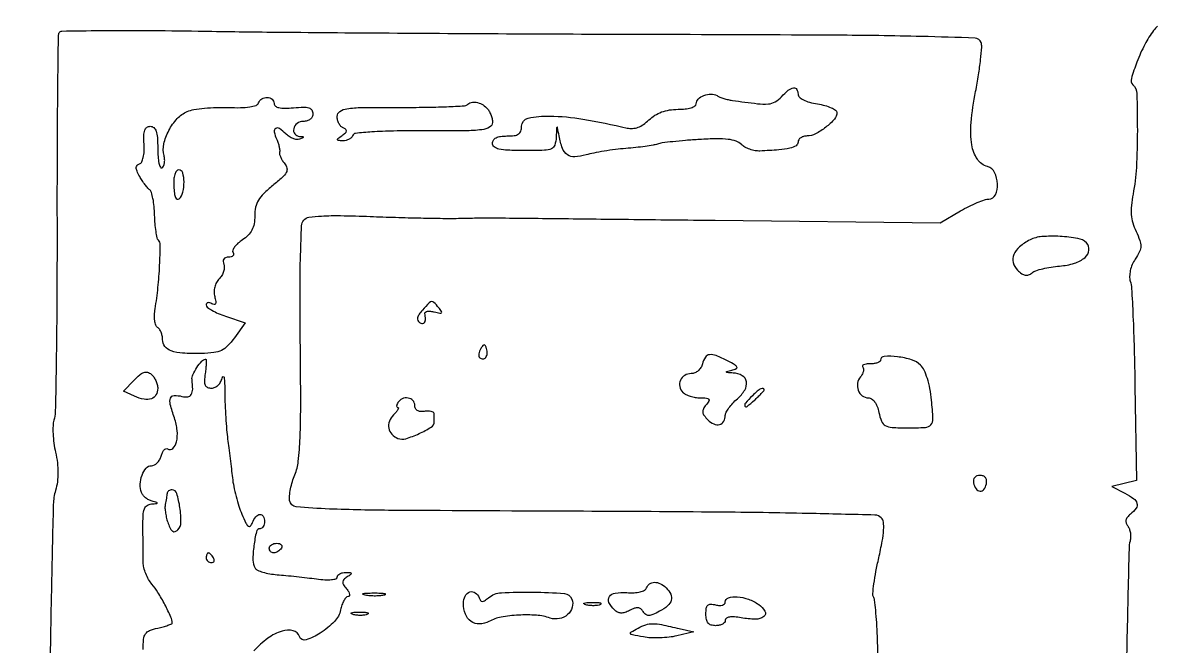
# Model space of a CAD drawing. Extents: x 0 to 5034, y 0 to 2560.
# Drawn here: x 4063.2 to 4296.8, y 1915.7 to 2044.4 of the extents above; entities that cross this region are included whole.
import ezdxf

# ---------------------------------------------------------------- set-up
doc = ezdxf.new("R2010")
doc.units = 0

msp = doc.modelspace()

# ---------------------------------------------------------------- linework, layer by layer
for points in [[(4084.731077, 2269.263702, 0.000011), (4132.120882, 2268.843403, 0.002588)], [(4239.411498, 1913.984056, 0.013394), (4239.359968, 1917.792247, 0.006279), (4239.208833, 1920.648012, 0.008798), (4238.997, 1923.193549, 0.005744), (4238.758564, 1925.311442, 0.10791), (4238.537401, 1925.939483, -0.165092), (4238.393048, 1926.566322, -0.008572), (4238.640339, 1928.651682, -0.012828), (4239.047253, 1931.159903, -0.008904), (4239.629852, 1933.971878, 0.009506), (4240.341566, 1937.427964, 0.030278), (4240.631914, 1939.766176, 0.045851), (4240.586404, 1941.355168, 0.167831), (4240.151982, 1942.248018, 0.192133), (4238.841683, 1942.810918, 0.001065), (4224.986352, 1943.143339, 0.003415), (4206.602522, 1943.419619, 0.001041), (4178.776624, 1943.589752, -0.000457), (4139.400326, 1943.784523, -0.00771), (4126.389423, 1944.061442, -0.01553), (4119.554939, 1944.525236, -0.342156), (4118.19385, 1945.81411, -0.065279), (4118.171125, 1946.805, -0.023641), (4118.388408, 1948.198172, -0.022972), (4118.773348, 1949.718868, -0.02534), (4119.286087, 1951.147734, 0.072873), (4119.983889, 1953.883844, 0.015908), (4120.336707, 1958.74782, 0.010601), (4120.480747, 1966.173228, 0.002563), (4120.395575, 1978.461807, -0.003099), (4120.335266, 1988.756125, -0.007172), (4120.448745, 1996.484204, -0.003911), (4120.669356, 2002.468536, -0.163446), (4121.127002, 2003.653028, -0.184808), (4122.16051, 2004.234635, -0.023112), (4124.766148, 2004.498365, -0.018021), (4128.701177, 2004.571632, -0.005108), (4134.823663, 2004.40238, 0.001994), (4140.043511, 2004.225548, 0.002017), (4145.245076, 2004.0911, 0.001963), (4149.774483, 2004.010096, 0.008215), (4152.5, 2004.016834, -0.000035), (4154.487847, 2004.054271, -0.000044), (4156.325, 2004.088577, -0.000035), (4157.86603, 2004.117109, -0.000363), (4158.5, 2004.128342, -0.006971), (4159.299968, 2004.130782, -0.000012), (4172.831963, 2003.98305, -0.000093), (4188.030417, 2003.813927, -0.000058), (4205.885406, 2003.609867), (4252.270811, 2003.074398), (4256.473263, 2005.537199, -0.015662), (4258.204078, 2006.479982, -0.017468), (4259.929499, 2007.276552, -0.017022), (4261.437679, 2007.850339, -0.082562), (4262.337858, 2008, 0.294105), (4263.674341, 2008.860569, 0.117459), (4264.110692, 2011.095773, 0.102397), (4263.508191, 2013.504163, 0.219894), (4262.062901, 2014.693802, -0.185271), (4259.950927, 2016.208476, -0.106432), (4258.802167, 2019.168696, -0.063894), (4258.662446, 2023.749005, -0.023328), (4259.593591, 2030.181091, 0.008575), (4260.193997, 2033.611608, 0.01154), (4260.612267, 2036.737071, 0.008743), (4260.853749, 2039.341057, 0.110798), (4260.711723, 2040.308854, 0.300524), (4259.478595, 2041.190153, 0.003144), (4248.408207, 2041.526268, 0.00477), (4230.894899, 2041.780682, 0.000632), (4193.828291, 2041.918701, -0.000554), (4166.367839, 2042.016686, -0.000542), (4138.707307, 2042.176029, -0.000533), (4114.430226, 2042.368101, -0.002047), (4099.324244, 2042.565575, 0.002609), (4088.487401, 2042.695052, 0.004243), (4079.284019, 2042.678888, 0.000841), (4071.21646, 2042.582689, 0.256305), (4070.668155, 2042.272081, 0.136258), (4070.472341, 2041.598044, 0.000274), (4070.345621, 2030.414563, 0.001894), (4070.257482, 2017.812497, 0.001171), (4070.244676, 2002.997443, -0.00166), (4070.217206, 1988.088472, -0.00255), (4070.084746, 1975.181945, -0.000843), (4069.8945, 1964.024121, -0.072706), (4069.620393, 1962.366626, 0.067981), (4069.424347, 1961.246676, 0.021528), (4069.433716, 1959.546368, 0.021051), (4069.607915, 1957.630083, 0.021931), (4069.941386, 1955.761549, -0.024298), (4070.318751, 1953.587641, -0.030998), (4070.443362, 1951.557855, -0.03338), (4070.315485, 1949.663343, -0.038597), (4069.936179, 1947.894923, 0.066055), (4069.48258, 1945.020694, 0.000912), (4069.078668, 1927.29485, 0.00235), (4068.725138, 1905.553516, 0.001169)], [(4297.077356, 2043.676436, 0.026051), (4296.289893, 2042.75, 0.044068), (4294.474919, 2039.882675, 0.027725), (4292.854154, 2036.261168, 0.02057), (4291.699056, 2032.824357, 0.273665), (4292.017734, 2031.582266, -0.191125), (4292.811681, 2029.74401, -0.007285), (4292.928923, 2022.149404, -0.013886), (4292.724039, 2014.535742, -0.034389), (4292.037301, 2009, 0.023297), (4291.695993, 2006.672277, 0.044925), (4291.67865, 2004.790136, 0.050602), (4291.991208, 2003.088863, 0.039495), (4292.656617, 2001.33045, -0.021799), (4293.446259, 1999.447669, -0.095854), (4293.64014, 1998.264368, -0.107374), (4293.367562, 1997.163161, -0.030875), (4292.492838, 1995.629413, 0.044132), (4291.869269, 1994.465484, 0.046731), (4291.473831, 1993.231995, 0.05053), (4291.336505, 1992.05208, 0.08073), (4291.48404, 1991.050285, -0.063515), (4291.753591, 1989.572953, -0.002326), (4292.032946, 1983.871863, -0.004214), (4292.27554, 1977.113698, -0.002942), (4292.440034, 1969.488515), (4292.746132, 1949.974387), (4290.226413, 1949.341978), (4287.706694, 1948.709569), (4290.353347, 1947.322847, -0.033885), (4292.192943, 1946.194043, -0.175944), (4292.859159, 1945.229287, -0.228723), (4292.661867, 1944.223375, -0.058739), (4291.487669, 1942.989766, 0.053386), (4290.880426, 1942.365281, 0.111674), (4290.591843, 1941.755939, 0.134163), (4290.619907, 1941.157412, 0.095069), (4290.945818, 1940.565285, -0.087397), (4291.282051, 1939.975821, -0.047845), (4291.48715, 1939.167212, -0.045745), (4291.541673, 1938.279758, -0.054199), (4291.425847, 1937.447964, 0.055896), (4291.214259, 1935.889879, 0.000211), (4290.798354, 1917.712839, 0.001097), (4290.380644, 1897.099298, 0.000689)], [(4088, 1915.055403, -0.022955), (4088.099936, 1917.231062, -0.126146), (4088.491628, 1918.328686, -0.15272), (4089.323754, 1918.993328, -0.038685), (4091, 1919.5, 0.01113), (4092.149936, 1919.779535, 0.017681), (4093.11875, 1920.075069, 0.011979), (4093.882023, 1920.358362, 0.306994), (4094, 1920.532402, 0.107419), (4093.726614, 1921.790237, 0.013169), (4092.483346, 1924.335517, 0.016517), (4091.051268, 1926.873402, 0.04321), (4089.813713, 1928.559601, -0.04957), (4089.122507, 1929.526892, -0.034872), (4088.538347, 1930.731062, -0.035323), (4088.137974, 1931.97523, -0.059949), (4088.006161, 1933.059601, 0.001104), (4088.001872, 1934.314946, 0.000354), (4087.99007, 1936.178445, 0.000353), (4087.973999, 1938.252464, 0.000396), (4087.955528, 1940.25, -0.01392), (4088.000288, 1942.764278, -0.074966), (4088.264983, 1944.102393, -0.157914), (4088.810631, 1944.808095, -0.134521), (4089.703923, 1945.116001, 0.003411), (4090.784084, 1945.193168, 0.326198), (4090.895563, 1945.288749, 0.401633), (4090.829242, 1945.401313, 0.00391), (4089.835144, 1945.672928, -0.059726), (4089.159947, 1945.941209, -0.047266), (4088.507545, 1946.379902, -0.0487), (4087.973147, 1946.912557, -0.081002), (4087.653541, 1947.460475, -0.104447), (4087.382496, 1949.158712, -0.076558), (4087.767689, 1951.033052, -0.086828), (4088.621737, 1952.494944, -0.220694), (4089.710251, 1953, 0.121586), (4090.313741, 1953.148953, 0.074977), (4090.906145, 1953.584196, 0.06778), (4091.398101, 1954.228482, 0.065342), (4091.70731, 1954.988753, -0.043787), (4091.966456, 1955.713742, -0.076939), (4092.316909, 1956.24356, -0.118428), (4092.697012, 1956.501973, -0.232796), (4093.05223, 1956.46772, 0.339249), (4094.131567, 1956.576622, 0.151611), (4094.878571, 1957.896003, 0.07937), (4095.010855, 1960.262482, 0.057202), (4094.44087, 1962.849672, -0.018277), (4093.596959, 1965.631159, -0.150098), (4093.649249, 1966.939484, -0.311008), (4094.384518, 1967.475388, -0.070757), (4096.000996, 1967.289489, 0.095508), (4097.190553, 1967.211652, 0.230237), (4097.910667, 1967.68107, 0.137911), (4098.21005, 1968.778034, 0.030302), (4098.075516, 1970.74621, -0.143187), (4098.234627, 1971.760468, -0.036078), (4099.062418, 1973.232849, -0.03465), (4100.075425, 1974.555572, -0.188096), (4100.863499, 1974.961963, -0.435875), (4100.989037, 1974.852339, -0.014201), (4100.990881, 1974.107577, -0.018977), (4100.929494, 1973.147818, -0.010977), (4100.786692, 1972, 0.024354), (4100.637911, 1970.471451, 0.116012), (4100.796271, 1969.614161, 0.197184), (4101.2664, 1969.160322, 0.094882), (4102.103642, 1969, 0.111569), (4102.832169, 1969.164612, 0.087052), (4103.495322, 1969.636148, 0.078174), (4104.014842, 1970.359271, 0.065968), (4104.325142, 1971.25, -0.380155), (4104.498963, 1971.379621, -0.345135), (4104.666455, 1971.223438, -0.029069), (4104.787807, 1969.983136, -0.007772), (4104.83514, 1968, 0.007614), (4104.891617, 1965.601824, 0.005562), (4105.024516, 1962.940625, 0.005621), (4105.206913, 1960.421038, 0.012344), (4105.415575, 1958.5, -0.001662), (4105.652825, 1956.679049, -0.000977), (4105.925044, 1954.5, -0.000977), (4106.188624, 1952.320891, -0.001669), (4106.399105, 1950.5, 0.021998), (4106.679495, 1948.714122, 0.013667), (4107.157105, 1946.646875, 0.013705), (4107.741279, 1944.628978, 0.024004), (4108.349231, 1943, 0.010691), (4109.181011, 1941.16986, 0.112241), (4109.689774, 1940.529676, 0.399739), (4110.114195, 1940.565761, 0.088716), (4110.532244, 1941.25, -0.072642), (4111.231259, 1942.480812, -0.204871), (4112.078993, 1942.949575, -0.310945), (4112.742487, 1942.585404, -0.117001), (4113, 1941.5, -0.057446), (4112.933866, 1940.926279, -0.076716), (4112.738388, 1940.440625, -0.095654), (4112.44914, 1940.115143, -0.164855), (4112.109406, 1940, 0.349761), (4111.346345, 1939.391823, 0.024337), (4110.831194, 1936.499921, 0.028816), (4110.621012, 1933.502547, 0.142443), (4111.068601, 1931.889001, 0.151002), (4111.570349, 1931.451164, 0.031262), (4112.681811, 1931.038839, 0.030226), (4114.084547, 1930.706992, 0.024498), (4115.619361, 1930.517435, -0.005253), (4117.411084, 1930.365848, -0.002858), (4119.6085, 1930.14398, -0.002847), (4121.840825, 1929.892824, -0.004511), (4123.75, 1929.649524, 0.019211), (4125.442724, 1929.484199, 0.037334), (4126.799924, 1929.505496, 0.048397), (4127.736168, 1929.682686, 0.333342), (4128, 1930.034451, -0.17666), (4128.133934, 1930.401695, -0.093755), (4128.514063, 1930.711872, -0.073484), (4129.08047, 1930.919103, -0.053247), (4129.75, 1930.984687, -0.01312), (4130.68645, 1930.951909, -0.304309), (4130.888239, 1930.797858, -0.330568), (4130.813799, 1930.565928, -0.014385), (4130.064302, 1930.060903, 0.050531), (4129.372206, 1929.518034, 0.190605), (4129.147786, 1929.026082, 0.156052), (4129.300438, 1928.448336, 0.03121), (4129.936747, 1927.576215, -0.036023), (4130.369818, 1926.970504, -0.08875), (4130.567623, 1926.463013, -0.194279), (4130.505949, 1926.140863, -0.254773), (4130.247445, 1926, 0.212592), (4129.825543, 1925.812123, 0.054712), (4129.379598, 1925.192188, 0.045883), (4128.979758, 1924.302986, 0.032834), (4128.693738, 1923.25, -0.144384), (4127.436492, 1920.87216, -0.055191), (4124.513563, 1918.472658, -0.065968), (4121.587963, 1917.076154, -0.411831), (4120.249216, 1917.752351, 0.258276), (4118.92486, 1918.970233, 0.136369), (4116.626025, 1918.894271, 0.083187), (4113.704225, 1917.409771, 0.049829), (4110.809975, 1914.790025, 0.009464)]]:
    msp.add_lwpolyline(points, format="xyb")
for points in [[(4223, 2029.627808, 0.211623), (4223.267475, 2029.024147, 0.067755), (4224.095295, 2028.45621, 0.049849), (4225.364726, 2027.969105, 0.02706), (4227, 2027.615991, -0.025723), (4228.532321, 2027.28939, -0.038314), (4229.825, 2026.834994, -0.043536), (4230.746419, 2026.329667, -0.250593), (4231, 2025.855478, -0.181794), (4230.482254, 2024.478549, -0.045883), (4228.717027, 2022.801545, -0.046676), (4226.600338, 2021.430471, -0.120961), (4224.84699, 2021, 0.065884), (4224.140922, 2020.906558, 0.083145), (4223.542553, 2020.632812, 0.0992), (4223.142332, 2020.226684, 0.146106), (4223, 2019.75, -0.261708), (4222.579412, 2019.001492, -0.079266), (4221.329269, 2018.489477, -0.038487), (4219.063842, 2018.138779, -0.008482), (4215.134298, 2017.903963, -0.055259), (4214.121422, 2017.972624, -0.040811), (4213.034742, 2018.261318, -0.041585), (4212.040207, 2018.710672, -0.069589), (4211.308925, 2019.262504, 0.113831), (4210.225601, 2019.93975, 0.053586), (4208.60745, 2020.310029, 0.034179), (4206.243613, 2020.427259, 0.010517), (4202.674627, 2020.285095, 0.005388), (4199.817541, 2020.080119, 0.006704), (4197.166922, 2019.825403, 0.005548), (4194.951959, 2019.557636, 0.049731), (4194, 2019.333956, -0.040544), (4193.124318, 2019.111179, -0.007422), (4191.471875, 2018.855972, -0.007936), (4189.524246, 2018.616156, -0.007138), (4187.5, 2018.428649, 0.011537), (4185.351496, 2018.210553, 0.009007), (4183.029369, 2017.877982, 0.009124), (4180.877155, 2017.48965, 0.021851), (4179.302108, 2017.103451, -0.055776), (4176.975751, 2016.697615, -0.169521), (4175.452526, 2017.126687, -0.152891), (4174.43099, 2018.451261, -0.042948), (4173.732, 2021, 0.001008), (4173.404793, 2022.75975, 0.477585), (4173.314993, 2022.808091, 0.287791), (4173.235596, 2022.695233, 0.000791), (4173.136182, 2020.75, -0.061549), (4172.852158, 2019.119102, -0.224296), (4172.164588, 2018.361007, -0.09215), (4170.714331, 2018.0533, -0.006323), (4166.5, 2018, -0.00942), (4163.175614, 2018.06264, -0.047315), (4161.333333, 2018.307692, -0.108427), (4160.357915, 2018.770252, -0.232029), (4160, 2019.5, -0.152103), (4160.202091, 2020.148955, -0.12651), (4160.75, 2020.625, -0.082504), (4161.677925, 2020.911037, -0.033607), (4163, 2021, 0.030703), (4164.500917, 2021.092253, 0.116834), (4165.375, 2021.416667, 0.166173), (4165.840542, 2022.024683, 0.081208), (4166, 2023, -0.353323), (4167.350575, 2024.672653, -0.057254), (4171.818013, 2025.111355, -0.037869), (4178.648137, 2024.479845, -0.015618), (4187.760031, 2022.641011, 0.075384), (4188.887186, 2022.550782, 0.071038), (4190.015033, 2022.794053, 0.063044), (4191.140392, 2023.380212, 0.042282), (4192.260031, 2024.305486, -0.053291), (4193.477925, 2025.267726, -0.052796), (4194.875389, 2025.954345, -0.049643), (4196.463823, 2026.363306, -0.038215), (4198.249706, 2026.5, 0.027048), (4199.72688, 2026.579967, 0.046958), (4200.929293, 2026.826226, 0.062527), (4201.745522, 2027.191465, 0.261983), (4201.999706, 2027.643011, -0.206128), (4202.419259, 2028.616781, -0.096444), (4203.601383, 2029.366374, -0.089157), (4205.069466, 2029.656309, -0.143655), (4206.289744, 2029.320928, 0.045177), (4206.857778, 2029.037171, 0.018303), (4207.675493, 2028.751233, 0.017934), (4208.583116, 2028.505971, 0.021759), (4209.449502, 2028.344243, 0.005113), (4214.638621, 2027.661561, 0.048869), (4216.868727, 2027.610433, 0.112626), (4218.285398, 2028.047178, 0.078129), (4219.593972, 2029.103838, -0.034763), (4220.982732, 2030.439028, -0.136742), (4222.054494, 2030.923364, -0.303734), (4222.726242, 2030.609479, -0.136824)], [(4115, 2027.723574, 0.227142), (4115.259885, 2027.181015, 0.114818), (4115.958725, 2026.844513, 0.06016), (4117.17045, 2026.723007, 0.018713), (4119, 2026.82861, -0.01615), (4121.053945, 2026.957728, -0.082018), (4122.186377, 2026.806006, -0.176021), (4122.775123, 2026.362765, -0.145258), (4123, 2025.605035, -0.114321), (4122.852374, 2024.967812, -0.110247), (4122.43848, 2024.450629, -0.097642), (4121.796423, 2024.115054, -0.071859), (4121, 2024, 0.161361), (4119.742338, 2023.583275, 0.174729), (4119.031916, 2022.51045, 0.228998), (4119.260694, 2021.44388, 0.214761), (4120.25, 2020.921053, -0.011905), (4120.894866, 2020.864884, -0.377751), (4120.993629, 2020.756229, -0.299395), (4120.904547, 2020.616148, -0.009653), (4120.258929, 2020.340695, -0.13058), (4119.665356, 2020.266549, -0.059758), (4118.904204, 2020.464793, -0.053314), (4118.104669, 2020.881744, -0.049585), (4117.389881, 2021.467262, 0.045435), (4116.113117, 2022.530913, 0.300638), (4115.323549, 2022.54647, 0.316777), (4115.03001, 2021.838128, 0.047709), (4115.53522, 2020.293128, -0.02387), (4115.820372, 2019.543866, -0.024325), (4116.030775, 2018.775499, -0.024997), (4116.147035, 2018.092716, -0.085597), (4116.123672, 2017.64474, 0.123464), (4116.133507, 2017.213442, 0.038148), (4116.354742, 2016.597332, 0.035546), (4116.717399, 2015.920787, 0.032411), (4117.182502, 2015.280099, -0.11865), (4117.633116, 2014.3626, -0.182546), (4117.510396, 2013.496652, -0.08467), (4116.687204, 2012.459378, -0.013733), (4114.717589, 2010.788364, 0.024519), (4112.854093, 2009.136971, 0.065461), (4111.759425, 2007.743574, 0.080559), (4111.190644, 2006.296046, 0.053458), (4111, 2004.518015, -0.042759), (4110.859642, 2002.879736, -0.075673), (4110.431355, 2001.595897, -0.07899), (4109.656112, 2000.534191, -0.050644), (4108.468135, 1999.571078, 0.035272), (4107.541617, 1998.865923, 0.052851), (4106.853576, 1998.118605, 0.06818), (4106.481551, 1997.44144, 0.23409), (4106.527152, 1996.956068, -0.143973), (4106.626624, 1996.593254, -0.191492), (4106.49572, 1996.280845, -0.135629), (4106.132269, 1996.069845, -0.064183), (4105.590402, 1996, 0.086791), (4105.002752, 1995.89722, 0.163025), (4104.62887, 1995.601313, 0.157685), (4104.501277, 1995.131698, 0.079896), (4104.628512, 1994.525699, -0.106364), (4104.733694, 1993.85023, -0.062229), (4104.585061, 1993.041467, -0.058006), (4104.220703, 1992.229779, -0.061975), (4103.686147, 1991.54329, 0.073217), (4103.122944, 1990.785623, 0.060875), (4102.758163, 1989.849168, 0.059991), (4102.62597, 1988.838132, 0.066586), (4102.746543, 1987.861219, -0.023026), (4102.952229, 1986.894946, -0.137735), (4102.896245, 1986.388326, -0.343564), (4102.62862, 1986.233265, -0.10459), (4102.157524, 1986.402645, 0.062232), (4101.714132, 1986.605602, 0.132304), (4101.340023, 1986.621281, 0.191612), (4101.095013, 1986.453723, 0.149175), (4101, 1986.14235, 0.236396), (4101.228421, 1985.686219, 0.029784), (4102.177376, 1985.060815, 0.029848), (4103.47266, 1984.413447, 0.020515), (4105.008089, 1983.830637), (4109.016177, 1982.494608), (4106.796289, 1979.369876, -0.035616), (4105.421688, 1977.700599, -0.091616), (4104.161863, 1976.785928, -0.081644), (4102.570265, 1976.324232, -0.024328), (4100.038201, 1976.144758, -0.018606), (4096.132124, 1976.20371, -0.07261), (4093.769994, 1976.675817, -0.141893), (4092.485959, 1977.600544, -0.167736), (4092, 1979.008371, 0.04988), (4091.923601, 1979.772303, 0.047586), (4091.697237, 1980.518715, 0.051266), (4091.36443, 1981.139675, 0.106091), (4090.969316, 1981.518964, -0.176468), (4090.607599, 1981.977521, -0.046846), (4090.3964, 1982.900624, -0.041533), (4090.340047, 1984.066938, -0.032538), (4090.466306, 1985.327981, 0.01563), (4091.056506, 1989.719806, 0.013791), (4091.401547, 1994.327286, 0.007284), (4091.538733, 1998.534056, 0.203646), (4091.13667, 1999.529785, -0.146644), (4090.880573, 2000.004928, -0.014149), (4090.649974, 2001.310353, -0.017032), (4090.468638, 2002.915599, -0.012651), (4090.373879, 2004.697543, 0.017518), (4090.261734, 2006.479308, 0.023326), (4090.028104, 2008.084475, 0.021669), (4089.721826, 2009.366489, 0.167577), (4089.373879, 2009.864421, -0.059703), (4088.957954, 2010.250409, -0.016294), (4088.400108, 2010.953288, -0.016236), (4087.814978, 2011.798002, -0.016249), (4087.286062, 2012.678687, -0.022491), (4086.736461, 2013.77865, -0.101678), (4086.583649, 2014.475959, -0.193998), (4086.762612, 2014.937146, -0.12455), (4087.252428, 2015.250809, 0.202582), (4087.708163, 2015.651734, 0.056148), (4088.030252, 2016.569964, 0.045062), (4088.20159, 2017.830259, 0.028084), (4088.185041, 2019.322122, -0.020436), (4088.137891, 2021.109148, -0.0805), (4088.329153, 2022.189997, -0.155444), (4088.769986, 2022.776899, -0.155782), (4089.468674, 2023, -0.182985), (4090.187194, 2022.727934, -0.131453), (4090.666028, 2022.005707, -0.065023), (4090.928205, 2020.672586, -0.016082), (4091, 2018.440983, 0.018786), (4091.064275, 2016.730846, 0.036939), (4091.266173, 2015.385681, 0.05554), (4091.557874, 2014.544473, 0.446457), (4091.90612, 2014.441979, 0.15171), (4092.216214, 2014.798332, 0.064794), (4092.396089, 2015.411007, 0.055764), (4092.429894, 2016.166007, 0.047313), (4092.301675, 2016.954395, -0.120648), (4092.264193, 2019.350201, -0.065078), (4093.294712, 2022.134665, -0.064455), (4095.026259, 2024.595485, -0.109484), (4097.07935, 2026.032868, -0.05601), (4098.473155, 2026.434865, -0.017302), (4100.641537, 2026.727825, -0.017067), (4103.107435, 2026.889721, -0.017968), (4105.536581, 2026.878781, 0.01421), (4108.084442, 2026.848164, 0.033401), (4109.979454, 2027.006158, 0.044029), (4111.275077, 2027.32042, 0.234956), (4111.773724, 2027.821171, -0.177686), (4112.452327, 2028.671672, -0.144975), (4113.585521, 2028.970339, -0.166473), (4114.590915, 2028.59172, -0.223807)], [(4158.8, 2026.8, -0.062117), (4159.259638, 2026.20938, -0.039115), (4159.6475, 2025.424675, -0.03883), (4159.912096, 2024.579043, -0.056466), (4160, 2023.803148, -0.274671), (4159.416281, 2022.820736, -0.094519), (4157.778267, 2022.295898, -0.028774), (4154.331994, 2022.074804, -0.002652), (4145.770374, 2022.064269, 0.005181), (4139.606754, 2022.025512, 0.013008), (4135.116785, 2021.833834, 0.009002), (4131.788805, 2021.544633, 0.29416), (4131.18704, 2021.061121, -0.12429), (4130.928135, 2020.656358, -0.069303), (4130.447651, 2020.316202, -0.062251), (4129.830315, 2020.088537, -0.05961), (4129.166667, 2020.015313, -0.013856), (4128.22643, 2020.050022, -0.351638), (4128.049348, 2020.211998, -0.273476), (4128.14994, 2020.463672, -0.010277), (4129, 2021.091444, 0.02856), (4129.686265, 2021.63811, 0.172412), (4129.901057, 2022.031686, 0.274217), (4129.771084, 2022.35979, 0.068328), (4129.25, 2022.659464, -0.111647), (4128.771726, 2022.992201, -0.064475), (4128.367188, 2023.568774, -0.059472), (4128.093141, 2024.28758, -0.061436), (4128, 2025.042744, -0.248237), (4128.543097, 2026.069242, -0.114746), (4129.993188, 2026.630058, -0.032741), (4133.115223, 2026.864887, -0.00283), (4141.103749, 2026.896492, 0.004022), (4146.167047, 2026.928598, 0.006287), (4150.523628, 2027.04608, 0.002206), (4154.258322, 2027.21031, 0.186374), (4154.770415, 2027.437082, -0.137268), (4155.595472, 2027.90137, -0.099461), (4156.654495, 2027.94531, -0.085931), (4157.783598, 2027.560778, -0.07155)], [(4094.321089, 2010.558447, 0.021657), (4094.452034, 2009.187806, 0.068191), (4094.702069, 2008.300692, 0.187576), (4095.039623, 2007.96066, 0.309066), (4095.422373, 2008.03082, 0.140763), (4096.195075, 2009.411226, 0.060588), (4096.427946, 2011.5276, 0.067437), (4096.152515, 2013.399313, 0.334172), (4095.35411, 2014, 0.232384), (4094.866217, 2013.760299, 0.091723), (4094.515201, 2013.076976, 0.058806), (4094.324467, 2011.992701, 0.027154)], [(4270.806728, 1999.57156, 0.057607), (4268.65119, 1998.144133, 0.11958), (4267.465488, 1996.527324, 0.162425), (4267.345884, 1994.885011, 0.134823), (4268.216762, 1993.354666, 0.038229), (4269.091827, 1992.604077, 0.110277), (4269.819449, 1992.285325, 0.141556), (4270.501447, 1992.34551, 0.081042), (4271.21943, 1992.767148, -0.090298), (4272.008246, 1993.211092, -0.022319), (4273.437739, 1993.634368, -0.022107), (4275.144737, 1993.978685, -0.020543), (4276.917774, 1994.181245, 0.05615), (4279.960721, 1994.750238, 0.104325), (4282.148831, 1995.959661, 0.185966), (4282.954667, 1997.469601, 0.230955), (4282.442676, 1998.957324, 0.155124), (4280.670541, 1999.874526, 0.029276), (4277.003344, 2000.284281, 0.03146), (4273.229811, 2000.245936, 0.099518)], [(4145.589845, 1985.099277, 0.033354), (4144.904575, 1984.232322, 0.088133), (4144.57863, 1983.514781, 0.147656), (4144.602538, 1982.954149, 0.172019), (4144.934857, 1982.54026, 0.119593), (4145.580927, 1982.329369, 0.280149), (4146.016708, 1982.550091, 0.147921), (4146.198738, 1983.229002, 0.037433), (4146.075831, 1984.377769, -0.281878), (4146.186891, 1984.665742, -0.121919), (4146.578916, 1984.836397, -0.070185), (4147.220691, 1984.854238, -0.035873), (4148.014561, 1984.706443, 0.012601), (4149.149876, 1984.439925, 0.24579), (4149.485446, 1984.535203, 0.371236), (4149.514195, 1984.818343, 0.020748), (4148.934706, 1985.578674, 0.015837), (4147.951029, 1986.690333, 0.243944), (4147.483376, 1986.853756, 0.167836), (4146.983073, 1986.596511, 0.006934)], [(4157.582949, 1977.134215, 0.052326), (4157.327923, 1976.604943, 0.061761), (4157.20609, 1976.06291, 0.07231), (4157.228156, 1975.59012, 0.149701), (4157.399864, 1975.266802, 0.208213), (4158.031223, 1975.018401, 0.228122), (4158.610436, 1975.323111, 0.143258), (4158.913564, 1976.144952, 0.097944), (4158.787251, 1977.138246, 0.033951), (4158.536207, 1977.749629, 0.286646), (4158.294341, 1977.899578, 0.233206), (4158.012891, 1977.759582, 0.024362)], [(4203.289749, 1974, -0.077841), (4202.956517, 1973.235699, -0.072227), (4202.39856, 1972.5875, -0.075828), (4201.708435, 1972.15048, -0.103654), (4200.990357, 1972, 0.134224), (4199.629972, 1971.628108, 0.156593), (4198.743603, 1970.630514, 0.160622), (4198.616158, 1969.324053, 0.141972), (4199.278145, 1968.121855, 0.082462), (4199.880306, 1967.691198, 0.037454), (4200.782048, 1967.329545, 0.03577), (4201.81267, 1967.082748, 0.040905), (4202.822445, 1967, -0.017862), (4204.120249, 1966.953623, -0.20666), (4204.562059, 1966.724162, -0.318499), (4204.589419, 1966.319504, -0.035904), (4204.023137, 1965.527879, 0.055402), (4203.484982, 1964.710109, 0.148959), (4203.364639, 1964.03183, 0.129519), (4203.638786, 1963.34095, 0.037528), (4204.393022, 1962.464121, 0.089893), (4205.63263, 1961.604923, 0.170399), (4206.828156, 1961.497956, 0.205397), (4207.677942, 1962.148644, 0.128744), (4208, 1963.378682, -0.125897), (4208.160267, 1964.005094, -0.031699), (4208.728021, 1964.90202, -0.03033), (4209.529748, 1965.876687, -0.026533), (4210.47837, 1966.794244, 0.076856), (4212.004022, 1968.599374, 0.177834), (4212.345082, 1970.314548, 0.225983), (4211.48933, 1971.564862, 0.118556), (4209.643011, 1972.116001, -0.003154), (4208.371726, 1972.192863, -0.266894), (4208.21615, 1972.296653, -0.471186), (4208.271335, 1972.420288, -0.004536), (4209.348901, 1972.708372, 0.038351), (4210.26699, 1973.021641, 0.421444), (4210.39306, 1973.349013, 0.157602), (4210.012278, 1973.763742, 0.009209), (4208.484594, 1974.592371, 0.021305), (4206.102047, 1975.702335, 0.127411), (4204.75712, 1975.891749, 0.223415), (4203.890592, 1975.356712, 0.080739)], [(4240, 1974.759666, -0.247185), (4239.84646, 1974.468066, -0.066162), (4239.363542, 1974.223152, -0.051057), (4238.663272, 1974.055344, -0.033305), (4237.833333, 1974, 0.028775), (4237.04538, 1973.954616, 0.074186), (4236.49641, 1973.806715, 0.188835), (4236.278157, 1973.588837, 0.308892), (4236.324657, 1973.342009, -0.170586), (4236.493251, 1972.990735, -0.082676), (4236.465298, 1972.486829, -0.06696), (4236.252787, 1971.912, -0.051268), (4235.879448, 1971.354744, 0.13132), (4235.260872, 1970.01157, 0.132111), (4235.396831, 1968.542215, 0.143433), (4236.229977, 1967.422956, 0.162915), (4237.493615, 1967, -0.154675), (4238.164511, 1966.787371, -0.083627), (4238.785954, 1966.171737, -0.06508), (4239.300077, 1965.215358, -0.041494), (4239.65, 1964, 0.046437), (4240.196776, 1962.16907, 0.173522), (4240.982614, 1961.284981, 0.111476), (4242.369502, 1960.888415, 0.014119), (4245.5, 1960.8, 0.013111), (4249.240441, 1960.898099, 0.202058), (4250.375466, 1961.448044, 0.194759), (4250.796914, 1962.654175, 0.012068), (4250.516234, 1966.509405, 0.022339), (4250.17745, 1968.887954, 0.030192), (4249.64747, 1970.994094, 0.034221), (4248.980423, 1972.687234, 0.087201), (4248.218752, 1973.759405, 0.121448), (4246.411704, 1974.83635, 0.043685), (4243.461546, 1975.460294, 0.044278), (4240.746291, 1975.548875, 0.397938)], [(4091, 1968.960889, -0.127086), (4090.64568, 1967.589385, -0.185472), (4089.700157, 1966.795586, -0.133091), (4088.188846, 1966.694203, -0.056035), (4086.233531, 1967.319677), (4083.967063, 1968.336037), (4086.146114, 1970.655532, -0.026132), (4087.283064, 1971.74561, -0.095492), (4088.145048, 1972.24109, -0.151857), (4088.900889, 1972.263678, -0.105688), (4089.662583, 1971.865068, -0.067238), (4090.174624, 1971.30855, -0.04452), (4090.607134, 1970.554108, -0.044304), (4090.901707, 1969.729274, -0.063701)], [(4213.571429, 1967.428571, 0.014577), (4212.13338, 1965.904138, 0.298278), (4212.044803, 1965.307338, 0.48584), (4212.47264, 1965.205411, 0.016234), (4214, 1966.5, 0.008839), (4214.76631, 1967.218546, 0.012942), (4215.4125, 1967.879642, 0.008331), (4215.922763, 1968.448158, 0.180624), (4216, 1968.654988, 0.338319), (4215.791211, 1968.928237, 0.185461), (4215.348698, 1968.883443, 0.061219), (4214.591328, 1968.376428, 0.0183)], [(4140.5, 1966, 0.04466), (4140.307847, 1965.616333, 0.09717), (4140.248707, 1965.29375, 0.175335), (4140.326986, 1965.085501, 0.21945), (4140.512412, 1965, -0.459563), (4140.622632, 1964.87157, -0.095029), (4140.508538, 1964.550874, -0.044123), (4140.157503, 1964.058628, -0.019434), (4139.613918, 1963.471061, 0.105981), (4138.76167, 1962.153719, 0.138175), (4138.635419, 1960.729933, 0.141885), (4139.268965, 1959.476687, 0.114102), (4140.526039, 1958.628382, 0.167394), (4142.140669, 1958.572341, 0.033731), (4144.864799, 1959.611594, 0.031373), (4147.389407, 1960.973208, 0.258927), (4148, 1962.073242, 0.004026), (4147.996702, 1962.482764, 0.002749), (4147.98665, 1962.948077, 0.00277), (4147.972004, 1963.396656, 0.005587), (4147.954552, 1963.75, 0.249846), (4147.792716, 1964.013847, 0.079102), (4147.348305, 1964.187785, 0.057467), (4146.706614, 1964.252415, 0.036088), (4145.954552, 1964.187142, -0.06117), (4145.128905, 1964.156966, -0.121423), (4144.512611, 1964.366218, -0.146182), (4144.135402, 1964.803738, -0.105691), (4144, 1965.437142, 0.190597), (4143.607277, 1966.429958, 0.165998), (4142.614698, 1966.957409, 0.146759), (4141.408418, 1966.797265, 0.149549)], [(4259.176676, 1949.447179, 0.095633), (4259.687524, 1948.225204, 0.231347), (4260.510529, 1947.743606, 0.259838), (4261.318179, 1948.117618, 0.110048), (4261.809629, 1949.25, 0.075042), (4261.839187, 1949.980358, 0.134068), (4261.620099, 1950.535476, 0.143006), (4261.162207, 1950.879439, 0.090288), (4260.5, 1951, 0.089125), (4259.869802, 1950.886768, 0.128059), (4259.407325, 1950.563333, 0.131707), (4259.169492, 1950.063175, 0.097115)], [(4092.923489, 1947.25, -0.01172), (4092.874712, 1946.862139, -0.003607), (4092.783251, 1946.279688, -0.003607), (4092.671483, 1945.62929, -0.00395), (4092.553526, 1945, 0.062471), (4092.502582, 1944.256519, 0.024324), (4092.610782, 1943.229892, 0.023624), (4092.837419, 1942.116901, 0.027046), (4093.160521, 1941.080484, 0.028745), (4093.64254, 1939.982742, 0.129078), (4094.105353, 1939.463459, 0.23652), (4094.598545, 1939.403192, 0.111076), (4095.155788, 1939.755788, 0.19735), (4095.795176, 1941.286378, 0.037689), (4095.581988, 1944.356412, 0.036579), (4094.937564, 1947.268301, 0.331354), (4093.954687, 1948, 0.075718), (4093.584162, 1947.943566, 0.081813), (4093.257964, 1947.779687, 0.090023), (4093.025477, 1947.53626, 0.120881)], [(4101, 1934, 0.105053), (4101.081062, 1933.618444, 0.099167), (4101.311086, 1933.29375, 0.09642), (4101.654762, 1933.076123, 0.093332), (4102.059017, 1933, 0.108972), (4102.413961, 1933.078288, 0.182303), (4102.6254, 1933.29375, 0.161196), (4102.656512, 1933.6179, 0.082592), (4102.5, 1934, 0.029505), (4102.231006, 1934.382774, 0.035638), (4101.933975, 1934.70625, 0.038439), (4101.65171, 1934.934461, 0.151918), (4101.440983, 1935, 0.210953), (4101.272352, 1934.92554, 0.081139), (4101.129539, 1934.70625, 0.061769), (4101.032345, 1934.382849, 0.042167)], [(4116.5, 1936, -0.06081), (4116.193797, 1935.617485, -0.051032), (4115.7871, 1935.29375, -0.053229), (4115.346558, 1935.073302, -0.089642), (4114.940983, 1935, -0.105429), (4114.581949, 1935.076556, -0.099231), (4114.276414, 1935.29375, -0.096318), (4114.071618, 1935.618268, -0.092995), (4114, 1936, -0.153634), (4114.120018, 1936.381379, -0.097988), (4114.457961, 1936.70625, -0.080552), (4114.962904, 1936.925455, -0.062283), (4115.559017, 1937, -0.066118), (4116.110654, 1936.926733, -0.138808), (4116.478525, 1936.70625, -0.191142), (4116.607943, 1936.379648, -0.139169)], [(4195.8, 1927.8, -0.082361), (4196.75318, 1926.467794, -0.185036), (4196.864074, 1925.249331, -0.151471), (4196.11673, 1924.098196, -0.050772), (4194.434964, 1922.965194, -0.01984), (4193.049895, 1922.293185, -0.098456), (4192.208514, 1922.108771, -0.169231), (4191.598481, 1922.30809, -0.091791), (4191.062138, 1922.899459, 0.086312), (4190.568966, 1923.455251, 0.146788), (4189.996858, 1923.684644, 0.109566), (4189.269783, 1923.590756, 0.036194), (4188.28037, 1923.150049, -0.04072), (4187.299575, 1922.723762, -0.090128), (4186.49569, 1922.603221, -0.109098), (4185.800164, 1922.779534, -0.08012), (4185.153196, 1923.246804, -0.079719), (4184.021778, 1924.810709, -0.277559), (4184.110561, 1926.00354, -0.2076), (4185.312632, 1926.733326, -0.050916), (4187.677878, 1926.814959, 0.027701), (4189.197188, 1926.796943, 0.047383), (4190.452169, 1926.971526, 0.061269), (4191.35244, 1927.305575, 0.195265), (4191.761211, 1927.783634, -0.158759), (4192.386121, 1928.628867, -0.155028), (4193.395307, 1928.953984, -0.120149), (4194.618783, 1928.660926, -0.077944)], [(4137.761659, 1926.31292, -0.041951), (4136.934218, 1926.169017, -0.020826), (4135.869594, 1926.119272, -0.020511), (4134.754739, 1926.159391, -0.028254), (4133.761659, 1926.292739, -0.082665), (4133.319562, 1926.45659, -0.67161), (4133.339362, 1926.605813, -0.053901), (4134.071102, 1926.715166, -0.008901), (4135.5, 1926.747817, -0.009782), (4136.938425, 1926.726931, -0.038992), (4137.814362, 1926.62839, -0.417468), (4137.916221, 1926.476221, -0.285845)], [(4157.254045, 1925.75, 0.072315), (4157.539946, 1925.185823, 0.244764), (4157.895351, 1925.002018, 0.148328), (4158.389016, 1925.153272, 0.024509), (4159.196395, 1925.755438, -0.159191), (4161.847917, 1926.796398, -0.018477), (4168.311955, 1926.934874, -0.014932), (4174.820129, 1926.639255, -0.290029), (4176.365939, 1925.488762, -0.162601), (4176.44076, 1923.790401, -0.143323), (4175.491004, 1922.285771, -0.132071), (4173.805709, 1921.449939, -0.131186), (4171.923804, 1921.56884, 0.062841), (4169.059358, 1922.144911, 0.031871), (4165.376096, 1922.178893, 0.031767), (4161.7919, 1921.753957, 0.077175), (4159.284089, 1920.879352, -0.116584), (4157.320269, 1920.362214, -0.161813), (4155.592146, 1920.888233, -0.147488), (4154.414314, 1922.400817, -0.092449), (4154, 1924.622445, -0.120864), (4154.364786, 1926.109479, -0.191312), (4155.345706, 1926.955371, -0.239576), (4156.464254, 1926.801476, -0.161154)], [(4214.879339, 1924.371961, -0.108025), (4216.157837, 1922.984551, -0.380048), (4215.939484, 1921.890679, -0.167443), (4214.231095, 1921.332894, -0.041218), (4211.25, 1921.627819, 0.023826), (4209.860526, 1921.814223, 0.060907), (4208.847332, 1921.777784, 0.107515), (4208.227976, 1921.53626, 0.251289), (4208, 1921.111291, -0.174795), (4207.847081, 1920.687232, -0.093128), (4207.4125, 1920.326442, -0.07337), (4206.765148, 1920.082267, -0.053604), (4206, 1920, -0.074941), (4205.074307, 1920.139529, -0.145554), (4204.457781, 1920.550798, -0.125342), (4204.10975, 1921.282359, -0.048705), (4204, 1922.40638, -0.036036), (4204.087143, 1923.613909, -0.169429), (4204.403445, 1924.221836, -0.201856), (4204.990551, 1924.440826, -0.05366), (4206, 1924.289749, 0.049804), (4206.774564, 1924.167727, 0.086529), (4207.419321, 1924.242791, 0.126717), (4207.841221, 1924.496045, 0.197013), (4208, 1924.883369, -0.331064), (4208.646465, 1925.752704, -0.0918), (4210.443465, 1925.949145, -0.066829), (4212.772111, 1925.458497, -0.067575)], [(4182.269032, 1924.344063, -0.06278), (4181.671085, 1924.185595, -0.030339), (4180.880008, 1924.127736, -0.029507), (4180.036634, 1924.167106, -0.037336), (4179.269032, 1924.307009, -0.087174), (4178.883358, 1924.48334, -0.597527), (4178.900903, 1924.643467, -0.080377), (4179.431793, 1924.764444, -0.012823), (4180.5, 1924.805051, -0.014395), (4181.580113, 1924.787295, -0.052471), (4182.257153, 1924.684921, -0.333666), (4182.386009, 1924.52287, -0.31318)], [(4134.269032, 1922.344063, -0.06278), (4133.671085, 1922.185595, -0.030339), (4132.880008, 1922.127736, -0.029507), (4132.036634, 1922.167106, -0.037336), (4131.269032, 1922.307009, -0.087174), (4130.883358, 1922.48334, -0.597527), (4130.900903, 1922.643467, -0.080377), (4131.431793, 1922.764444, -0.012823), (4132.5, 1922.805051, -0.014395), (4133.580113, 1922.787295, -0.052471), (4134.257153, 1922.684921, -0.333666), (4134.386009, 1922.52287, -0.31318)], [(4198.5, 1919.41419), (4201.5, 1918.707918), (4198, 1917.89222, -0.030438), (4196.413273, 1917.622931, -0.018992), (4194.531363, 1917.492353, -0.019041), (4192.659502, 1917.50505, -0.032543), (4191.106769, 1917.676422, -0.00443), (4188.835648, 1918.098723, -0.212443), (4188.463986, 1918.35924, -0.416545), (4188.546034, 1918.682446, -0.010355), (4190.008894, 1919.50476, -0.043398), (4191.626392, 1920.197522, -0.082331), (4193.022848, 1920.413756, -0.048062), (4194.85744, 1920.21723, -0.007112)]]:
    msp.add_lwpolyline(points, format="xyb", close=True)

doc.saveas('drawing.dxf')
